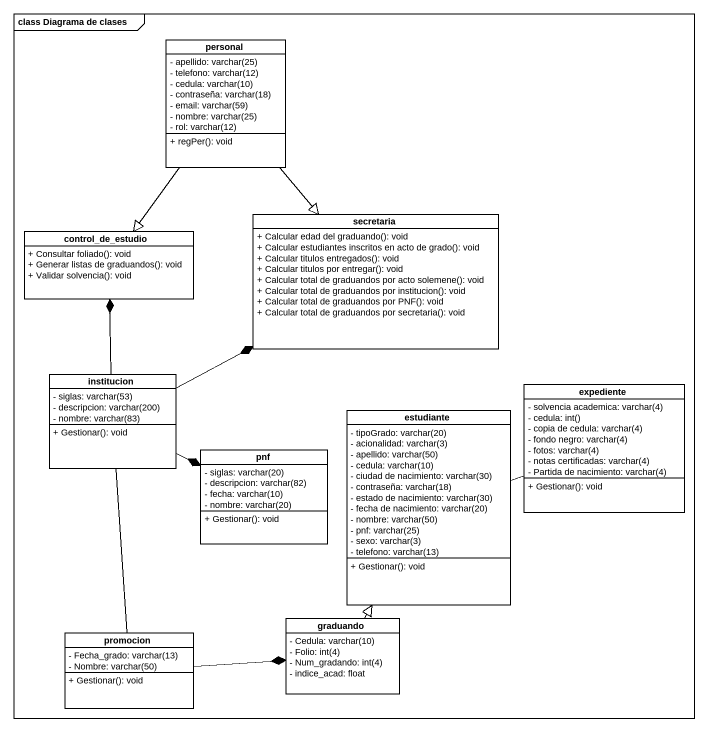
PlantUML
@startuml
mainframe class Diagrama de clases
hide circle
hide empty members
skinparam classAttributeIconSize 0
class personal {
  {field} - apellido: varchar(25)
  {field} - telefono: varchar(12)
  {field} - cedula: varchar(10)
  {field} - contraseña: varchar(18)
  {field} - email: varchar(59)
  {field} - nombre: varchar(25)
  {field} - rol: varchar(12)
  + regPer(): void
}
class secretaria {
  + Calcular edad del graduando(): void
  + Calcular estudiantes inscritos en acto de grado(): void
  + Calcular titulos entregados(): void
  + Calcular titulos por entregar(): void
  + Calcular total de graduandos por acto solemene(): void
  + Calcular total de graduandos por institucion(): void
  + Calcular total de graduandos por PNF(): void
  + Calcular total de graduandos por secretaria(): void
}
class control_de_estudio {
  + Consultar foliado(): void
  + Generar listas de graduandos(): void
  + Validar solvencia(): void
}
class institucion {
  {field} - siglas: varchar(53)
  {field} - descripcion: varchar(200)
  {field} - nombre: varchar(83)
  + Gestionar(): void
}
class estudiante {
  {field} - tipoGrado: varchar(20)
  {field} - acionalidad: varchar(3)
  {field} - apellido: varchar(50)
  {field} - cedula: varchar(10)
  {field} - ciudad de nacimiento: varchar(30)
  {field} - contraseña: varchar(18)
  {field} - estado de nacimiento: varchar(30)
  {field} - fecha de nacimiento: varchar(20)
  {field} - nombre: varchar(50)
  {field} - pnf: varchar(25)
  {field} - sexo: varchar(3)
  {field} - telefono: varchar(13)
  + Gestionar(): void
}
class expediente {
  {field} - solvencia academica: varchar(4)
  {field} - cedula: int()
  {field} - copia de cedula: varchar(4)
  {field} - fondo negro: varchar(4)
  {field} - fotos: varchar(4)
  {field} - notas certificadas: varchar(4)
  {field} - Partida de nacimiento: varchar(4)
  + Gestionar(): void
}
class pnf {
  {field} - siglas: varchar(20)
  {field} - descripcion: varchar(82)
  {field} - fecha: varchar(10)
  {field} - nombre: varchar(20)
  + Gestionar(): void
}
class promocion {
  {field} - Fecha_grado: varchar(13)
  {field} - Nombre: varchar(50)
  + Gestionar(): void
}
class graduando {
  {field} - Cedula: varchar(10)
  {field} - Folio: int(4)
  {field} - Num_gradando: int(4)
  - indice_acad: float
}
personal --|> secretaria
personal --|> control_de_estudio
institucion -right-* secretaria
institucion -up-* control_de_estudio
institucion -right-* pnf
institucion -- promocion
estudiante -right- expediente
promocion -right-* graduando
graduando -up-|> estudiante
@enduml
